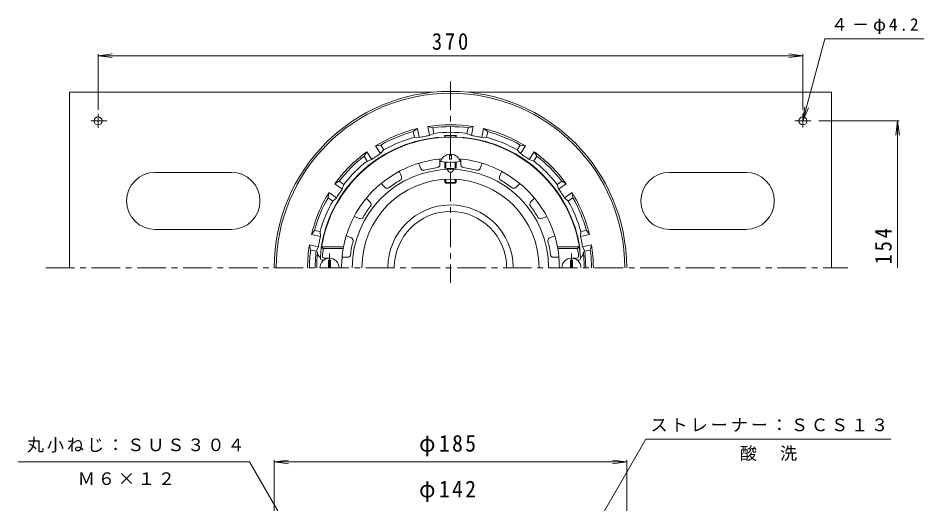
# Model space of a CAD drawing. Units: millimetres, scale not verified. Extents: x -258 to 233, y -346 to 367.
# Drawn here: x -257.6 to 217.9, y 112.1 to 366.9 of the extents above; entities that cross this region are included whole.
import ezdxf

# ---------------------------------------------------------------- set-up
doc = ezdxf.new("R2010")
doc.units = ezdxf.units.MM
doc.header["$LTSCALE"] = 3
doc.linetypes.add('CHAIN1', pattern=[8, 5, -1, 1, -1])
for name, color, linetype, lineweight in [('0-0_通り芯', 3, 'Continuous', 9), ('0-2_仕上', 6, 'Continuous', 9), ('0-4_その他', 7, 'Continuous', 9), ('0-5_寸法', 7, 'Continuous', 9), ('0-A', 2, 'Continuous', 9)]:
    doc.layers.add(name, color=color, linetype=linetype, lineweight=lineweight)
doc.styles.add('ＭＳ ゴシック', font='')
doc.styles.get('ＭＳ ゴシック').set_extended_font_data('MS Gothic')

msp = doc.modelspace()

# ---------------------------------------------------------------- linework, layer by layer
at = {"layer": '0-0_通り芯', "linetype": 'CHAIN1'}
for p, q in [((-30.661, 333.653), (-30.661, 227.937)), ((-243.039, 235.964), (177.974, 235.964))]:
    msp.add_line(p, q, dxfattribs=at)
at = {"layer": '0-0_通り芯'}
for p, q in [((-39.913, 309.383), (-42.586, 310.01)), ((-39.326, 306.433), (-39.913, 309.383)), ((-21.997, 306.433), (-21.41, 309.383)), ((-21.41, 309.383), (-18.737, 310.01)), ((-19.676, 305.289), (-18.737, 310.01)), ((-50.211, 307.335), (-47.98, 308.937)), ((-49.624, 304.385), (-50.211, 307.335)), ((-49.624, 304.385), (-47.041, 304.216)), ((-47.041, 304.216), (-47.98, 308.937)), ((-21.997, 306.433), (-19.676, 305.289)), ((-11.112, 307.335), (-13.342, 308.937)), ((-11.699, 304.385), (-11.112, 307.335)), ((-67.305, 300.254), (-70.015, 299.81)), ((-65.634, 297.753), (-67.305, 300.254)), ((4.311, 297.753), (5.982, 300.254)), ((5.982, 300.254), (8.692, 299.81)), ((6.017, 295.808), (8.692, 299.81)), ((-76.035, 294.421), (-74.588, 296.754)), ((-71.913, 292.752), (-74.588, 296.754)), ((4.311, 297.753), (6.017, 295.808)), ((14.713, 294.421), (13.265, 296.754)), ((-74.364, 291.92), (-76.035, 294.421)), ((-74.364, 291.92), (-71.913, 292.752)), ((13.041, 291.92), (14.713, 294.421)), ((-89.118, 281.338), (-91.452, 279.89)), ((-86.617, 279.667), (-89.118, 281.338)), ((25.295, 279.667), (27.796, 281.338)), ((27.796, 281.338), (30.129, 279.89)), ((25.295, 279.667), (26.127, 277.216)), ((26.127, 277.216), (30.129, 279.89)), ((-94.952, 272.607), (-94.508, 275.317)), ((-92.451, 270.936), (-94.952, 272.607)), ((-90.505, 272.643), (-94.508, 275.317)), ((-92.451, 270.936), (-90.505, 272.643)), ((31.128, 270.936), (33.629, 272.607)), ((33.629, 272.607), (33.185, 275.317)), ((-102.032, 255.513), (-103.634, 253.283)), ((-99.082, 254.927), (-102.032, 255.513)), ((37.76, 254.927), (37.59, 252.344)), ((37.59, 252.344), (42.312, 253.283)), ((37.76, 254.927), (40.71, 255.513)), ((40.71, 255.513), (42.312, 253.283)), ((-104.081, 245.215), (-104.707, 247.889)), ((-99.986, 246.95), (-104.707, 247.889)), ((-101.131, 244.628), (-104.081, 245.215)), ((-101.131, 244.628), (-99.986, 246.95))]:
    msp.add_line(p, q, dxfattribs=at)
for points in [[(-39.326, 306.433), (-41.647, 305.289), (-42.586, 310.01)], [(-11.699, 304.385), (-14.281, 304.216), (-13.342, 308.937)], [(-65.634, 297.753), (-67.34, 295.808), (-70.015, 299.81)], [(13.041, 291.92), (10.591, 292.752), (13.265, 296.754)], [(-86.617, 279.667), (-87.449, 277.216), (-91.452, 279.89)], [(31.128, 270.936), (29.182, 272.643), (33.185, 275.317)], [(-99.082, 254.927), (-98.913, 252.344), (-103.634, 253.283)], [(39.808, 244.628), (38.663, 246.95), (43.385, 247.889)], [(39.808, 244.628), (42.758, 245.215), (43.385, 247.889)]]:
    msp.add_lwpolyline(points, dxfattribs=at)
for centre, radius, start, end in [((-30.661, 235.964), 92.5, 0, 180), ((-30.661, 235.964), 91.5, 0, 180), ((-30.661, 235.964), 75, 80.8513, 99.14867), ((-30.661, 235.964), 74, 82.8183, 97.18169), ((-30.661, 235.964), 75, 103.3513, 121.64867), ((-30.661, 235.964), 74, 105.3183, 119.68169), ((-30.661, 235.964), 71, 105.49051, 119.50945), ((-30.661, 235.964), 70.19, 101.25, 103.49538), ((-30.661, 235.964), 70.19, 99.00459, 101.24998), ((-30.661, 235.964), 71, 82.99051, 97.00945), ((-37.661, 301.319), 3, 73.09863, 95.13419), ((-30.661, 223.464), 81.867, 90, 92.21597), ((-37.076, 302.28), 4.416, 28.94321, 42.62891), ((-30.661, 223.464), 81.867, 87.78403, 90), ((-24.247, 302.28), 4.416, 137.37109, 151.05669), ((-23.661, 301.319), 3, 84.86581, 106.90137), ((-30.661, 235.964), 70.19, 78.75, 80.99538), ((-30.661, 235.964), 70.19, 76.50459, 78.74998), ((-30.661, 235.964), 75, 58.3513, 76.64867), ((-30.661, 235.964), 71, 60.49051, 74.50945), ((-30.661, 235.964), 74, 60.3183, 74.68169), ((-30.661, 235.964), 68.728, 96.07076, 171.31079), ((-30.661, 235.964), 68.728, 8.62746, 83.92924), ((-30.661, 235.964), 75, 125.8513, 144.14867), ((-30.661, 235.964), 70.19, 121.50459, 123.74998), ((-30.661, 235.964), 70.19, 56.25, 58.49538), ((-30.661, 235.964), 75, 35.8513, 54.14867), ((-30.661, 235.964), 74, 127.8183, 142.18169), ((-30.661, 235.964), 71, 127.99051, 142.00945), ((-30.661, 235.964), 70.19, 123.75, 125.99538), ((-30.661, 235.964), 70.19, 54.00459, 56.24998), ((-30.661, 235.964), 71, 37.99051, 52.00945), ((-30.661, 235.964), 74, 37.8183, 52.18169), ((-30.661, 235.964), 70.19, 144.00459, 146.24998), ((-30.661, 235.964), 70.19, 33.75, 35.99538), ((-30.661, 235.964), 75, 148.3513, 166.64867), ((-30.661, 235.964), 74, 150.3183, 164.68169), ((-30.661, 235.964), 70.19, 146.25, 148.49538), ((-30.661, 235.964), 70.19, 31.50459, 33.74998), ((-30.661, 235.964), 75, 13.3513, 31.64867), ((-30.661, 235.964), 74, 15.3183, 29.68169), ((-30.661, 235.964), 71, 150.49051, 164.50945), ((-30.661, 235.964), 32.891, 0.73975, 180), ((-30.661, 235.964), 71, 15.49051, 29.50945), ((-30.661, 235.964), 29.485, 0, 180), ((-30.661, 235.964), 70.19, 166.50459, 168.74998), ((-30.661, 235.964), 70.19, 11.25, 13.49538), ((-30.661, 235.964), 75, 170.8513, 180), ((-30.661, 235.964), 70.19, 168.75, 170.99538), ((-30.661, 235.964), 70.19, 9.00459, 11.24998), ((-30.661, 235.964), 75, 0, 9.14867), ((-30.661, 235.964), 74, 172.8183, 180), ((-30.661, 235.964), 71, 172.99051, 180), ((-18.161, 235.964), 82.69, 174.2384, 180), ((-97.449, 243.964), 3, 174.23843, 240.00945), ((-95.628, 245.964), 3, 172.65503, 194.42902), ((34.305, 245.964), 3, 345.57211, 7.34497), ((36.126, 243.964), 3, 299.99051, 5.76157), ((-43.161, 235.964), 82.69, 0, 5.7616), ((-30.661, 235.964), 71, 0, 7.00945), ((-30.661, 235.964), 74, 0, 7.18169)]:
    msp.add_arc(centre, radius, start, end, dxfattribs=at)
at = {"layer": '0-2_仕上'}
for p, q in [((-31.161, 292.856), (-31.161, 295.473)), ((-30.161, 292.856), (-30.161, 295.473)), ((-46.245, 287.959), (-47.387, 290.716)), ((-36.161, 289.965), (-36.161, 292.949)), ((-33.661, 288.217), (-33.661, 291.336)), ((-33.161, 288.121), (-33.161, 291.295)), ((-31.161, 292.856), (-30.161, 292.856)), ((-28.161, 288.121), (-28.161, 291.295)), ((-27.661, 288.217), (-27.661, 291.336)), ((-25.161, 289.965), (-25.161, 292.949)), ((-15.078, 287.959), (-13.935, 290.716)), ((-56.408, 283.749), (-57.55, 286.507)), ((-32.161, 287.466), (-32.161, 287.981)), ((-29.161, 287.466), (-29.161, 287.981)), ((-4.915, 283.749), (-3.773, 286.507)), ((-33.661, 280.884), (-33.661, 282.367)), ((-33.661, 280.884), (-33.161, 280.384)), ((-33.161, 280.384), (-33.161, 282.397)), ((-28.161, 280.384), (-28.161, 282.397)), ((-27.661, 280.884), (-28.161, 280.384)), ((-27.661, 280.884), (-27.661, 282.367)), ((-64.957, 278.037), (-67.067, 280.148)), ((3.634, 278.037), (5.744, 280.148)), ((-72.735, 270.259), (-74.845, 272.369)), ((11.412, 270.259), (13.522, 272.37)), ((-78.447, 261.71), (-81.204, 262.853)), ((17.124, 261.711), (19.881, 262.853)), ((-82.656, 251.548), (-85.414, 252.69)), ((21.334, 251.548), (24.091, 252.69)), ((-98.273, 246.964), (-97.417, 245.964)), ((-86.845, 246.964), (-98.273, 246.964)), ((-86.941, 245.964), (-97.417, 245.964)), ((-86.845, 246.964), (-86.941, 245.964)), ((25.522, 246.964), (36.95, 246.964)), ((25.522, 246.964), (25.618, 245.964)), ((25.618, 245.964), (36.094, 245.964)), ((36.95, 246.964), (36.094, 245.964)), ((-97.161, 239.964), (-97.976, 239.964)), ((-94.162, 240.964), (-96.89, 240.964)), ((-84.662, 241.464), (-87.647, 241.464)), ((23.339, 241.464), (26.234, 241.464)), ((32.839, 240.964), (35.568, 240.964)), ((35.839, 239.964), (36.654, 239.964))]:
    msp.add_line(p, q, dxfattribs=at)
at = {"layer": '0-2_仕上', "color": 4, "linetype": 'CHAIN1'}
for p, q in [((-94.161, 243.366), (-94.161, 235.964)), ((32.839, 243.366), (32.839, 235.964))]:
    msp.add_line(p, q, dxfattribs=at)
at = {"layer": '0-2_仕上', "color": 4}
for p, q in [((-93.661, 239.88), (-94.661, 239.88)), ((-94.661, 239.88), (-94.661, 235.964)), ((-93.661, 239.88), (-93.661, 235.964)), ((32.339, 239.88), (33.339, 239.88)), ((32.339, 239.88), (32.339, 235.964)), ((33.339, 239.88), (33.339, 235.964))]:
    msp.add_line(p, q, dxfattribs=at)
at = {"layer": '0-2_仕上'}
for centre, radius, start, end in [((-30.661, 235.964), 68.5, 4.24799, 175.75201), ((-30.661, 290.148), 5.348, 95.36397, 164.22838), ((-30.661, 290.148), 5.348, 15.77162, 84.63603), ((-30.661, 235.964), 57.25, 94.50928, 168.92233), ((-30.661, 324.468), 33.267, 261.09943, 278.90057), ((-30.661, 235.964), 57.25, 11.07767, 85.49072), ((-30.661, 235.964), 51.52, 0, 180), ((-44.859, 288.533), 1.5, 202.50012, 285.11461), ((-30.661, 235.964), 52.953, 97.38596, 105.11404), ((-37.661, 289.965), 1.5, 277.38527, 0), ((-30.661, 302.411), 14.507, 258.06526, 281.93474), ((-30.661, 287.484), 1.5, 180.83414, 359.16586), ((-23.661, 289.965), 1.5, 180.00012, 262.61461), ((-30.661, 235.964), 52.953, 74.88596, 82.61404), ((-16.463, 288.533), 1.5, 254.88527, 337.5), ((-30.661, 235.964), 46.5, 0, 180), ((-30.661, 235.964), 52.953, 119.88596, 127.61404), ((-57.794, 283.175), 1.5, 299.88527, 22.5), ((-30.661, 295.077), 14.507, 258.06526, 281.93474), ((-3.529, 283.175), 1.5, 157.50012, 240.11461), ((-30.661, 235.964), 52.953, 52.38596, 60.11404), ((-63.896, 279.098), 1.5, 225.00012, 307.61461), ((-30.661, 295.077), 14.905, 260.34387, 279.65613), ((2.573, 279.098), 1.5, 232.38527, 315), ((-30.661, 235.964), 52.953, 142.38596, 150.11404), ((-73.796, 269.199), 1.5, 322.38527, 45), ((12.473, 269.199), 1.5, 135.00012, 217.61461), ((-30.661, 235.964), 52.953, 29.88596, 37.61404), ((-77.873, 263.096), 1.5, 247.50012, 330.11461), ((16.55, 263.096), 1.5, 209.88527, 292.5), ((-30.661, 235.964), 52.953, 164.88596, 172.61404), ((-83.23, 250.162), 1.5, 344.88527, 67.5), ((21.908, 250.162), 1.5, 112.50012, 195.11461), ((-30.661, 235.964), 52.953, 7.38596, 15.11404), ((-30.661, 235.964), 67.5, 171.48038, 174.82349), ((-30.661, 235.964), 57.161, 169.92453, 180), ((-84.662, 242.964), 1.5, 270.00012, 352.61461), ((23.339, 242.964), 1.5, 187.38527, 270), ((-30.661, 235.964), 57.161, 0, 10.07547), ((-30.661, 235.964), 67.5, 5.17651, 8.51962), ((-97.976, 240.964), 1, 175.75238, 270), ((-96.89, 241.964), 1, 174.8239, 270), ((35.568, 241.964), 1, 270, 5.1761), ((36.654, 240.964), 1, 270, 4.24762)]:
    msp.add_arc(centre, radius, start, end, dxfattribs=at)
at = {"layer": '0-2_仕上', "color": 4}
for centre in [(-94.161, 235.964), (32.839, 235.964)]:
    msp.add_arc(centre, 5, 0, 180, dxfattribs=at)
at = {"layer": '0-4_その他'}
for p, q in [((-215.661, 347.143), (-208.226, 348.122)), ((-215.661, 348.043), (-215.661, 318.807)), ((-215.661, 347.143), (154.339, 347.143)), ((-215.661, 347.143), (-208.226, 346.164)), ((154.339, 347.143), (146.903, 348.122)), ((154.339, 347.143), (146.903, 346.164)), ((154.339, 348.043), (154.339, 318.807)), ((204.944, 312.964), (162.675, 312.964)), ((204.044, 312.964), (205.023, 305.528)), ((-123.161, 134.081), (-115.726, 135.06)), ((-123.161, -1.419), (-123.161, 134.981)), ((-123.161, 134.081), (61.839, 134.081)), ((-123.161, 134.081), (-115.726, 133.102)), ((61.839, 134.081), (54.403, 135.06)), ((61.839, 134.081), (54.403, 133.102)), ((61.839, -1.419), (61.839, 134.981))]:
    msp.add_line(p, q, dxfattribs=at)
msp.add_lwpolyline([(204.044, 235.964), (204.044, 312.964), (203.065, 305.528)], dxfattribs=at)
at = {"layer": '0-5_寸法'}
for p, q in [((154.339, 312.964), (165.853, 355.936)), ((165.853, 355.936), (217.862, 355.936)), ((154.339, 312.964), (155.318, 320.4)), ((154.339, 312.964), (157.209, 319.893)), ((19.944, 56.081), (71.906, 146.081)), ((71.906, 146.081), (200.587, 146.081)), ((-136.09, 134.081), (-257.63, 134.081)), ((-89.655, 53.655), (-136.09, 134.081))]:
    msp.add_line(p, q, dxfattribs=at)
at = {"layer": '0-A'}
for p, q in [((-230.661, 327.964), (-230.661, 235.964)), ((-230.661, 327.964), (-40.266, 327.964)), ((-21.056, 327.964), (169.339, 327.964)), ((169.339, 327.964), (169.339, 235.964)), ((-215.661, 316.615), (-215.661, 309.243)), ((154.339, 316.699), (154.339, 309.411)), ((-219.437, 312.964), (-211.137, 312.964)), ((150.191, 312.964), (158.45, 312.964)), ((-145.661, 285.964), (-185.661, 285.964)), ((124.339, 285.964), (84.339, 285.964)), ((-185.661, 255.964), (-145.661, 255.964)), ((84.339, 255.964), (124.339, 255.964))]:
    msp.add_line(p, q, dxfattribs=at)
for centre in [(-215.661, 312.964), (154.339, 312.964)]:
    msp.add_circle(centre, 2.1, dxfattribs=at)
for centre, start, end in [((-185.661, 270.964), 90, 270), ((-145.661, 270.964), 270, 90), ((84.339, 270.964), 90, 270), ((124.339, 270.964), 270, 90)]:
    msp.add_arc(centre, 15, start, end, dxfattribs=at)

# ---------------------------------------------------------------- texts
at = {"layer": '0-4_その他', "color": 2, "char_height": 8.798, "attachment_point": 7, "style": 'ＭＳ ゴシック'}
for s, insert in [('\\T1.27;\\W0.9;370', (-40.411, 350.143)), ('\\T1.21;\\W0.95;φ185', (-47.161, 137.081)), ('\\T1.21;\\W0.95;φ142', (-47.161, 113.081))]:
    msp.add_mtext(s, dxfattribs=dict(at, insert=insert))
at = {"layer": '0-4_その他', "color": 2, "insert": (201.044, 237.652), "char_height": 8.798, "attachment_point": 7, "rotation": 90, "style": 'ＭＳ ゴシック'}
msp.add_mtext('\\T1.27;\\W0.9;154', dxfattribs=at)
at = {"layer": '0-5_寸法', "char_height": 6.598, "attachment_point": 7, "style": 'ＭＳ ゴシック'}
for s, insert in [('\\T1.23;４－φ4.2', (169.002, 358.458)), ('\\T1.17;ストレーナー：ＳＣＳ１３', (74.34, 149.858)), ('\\T1.17;丸小ねじ：ＳＵＳ３０４', (-253.075, 138.978)), ('\\T1.17;酸\u3000洗', (121.246, 134.56)), ('\\T1.17;Ｍ６×１２', (-226.318, 121.899))]:
    msp.add_mtext(s, dxfattribs=dict(at, insert=insert))

doc.saveas('drawing.dxf')
